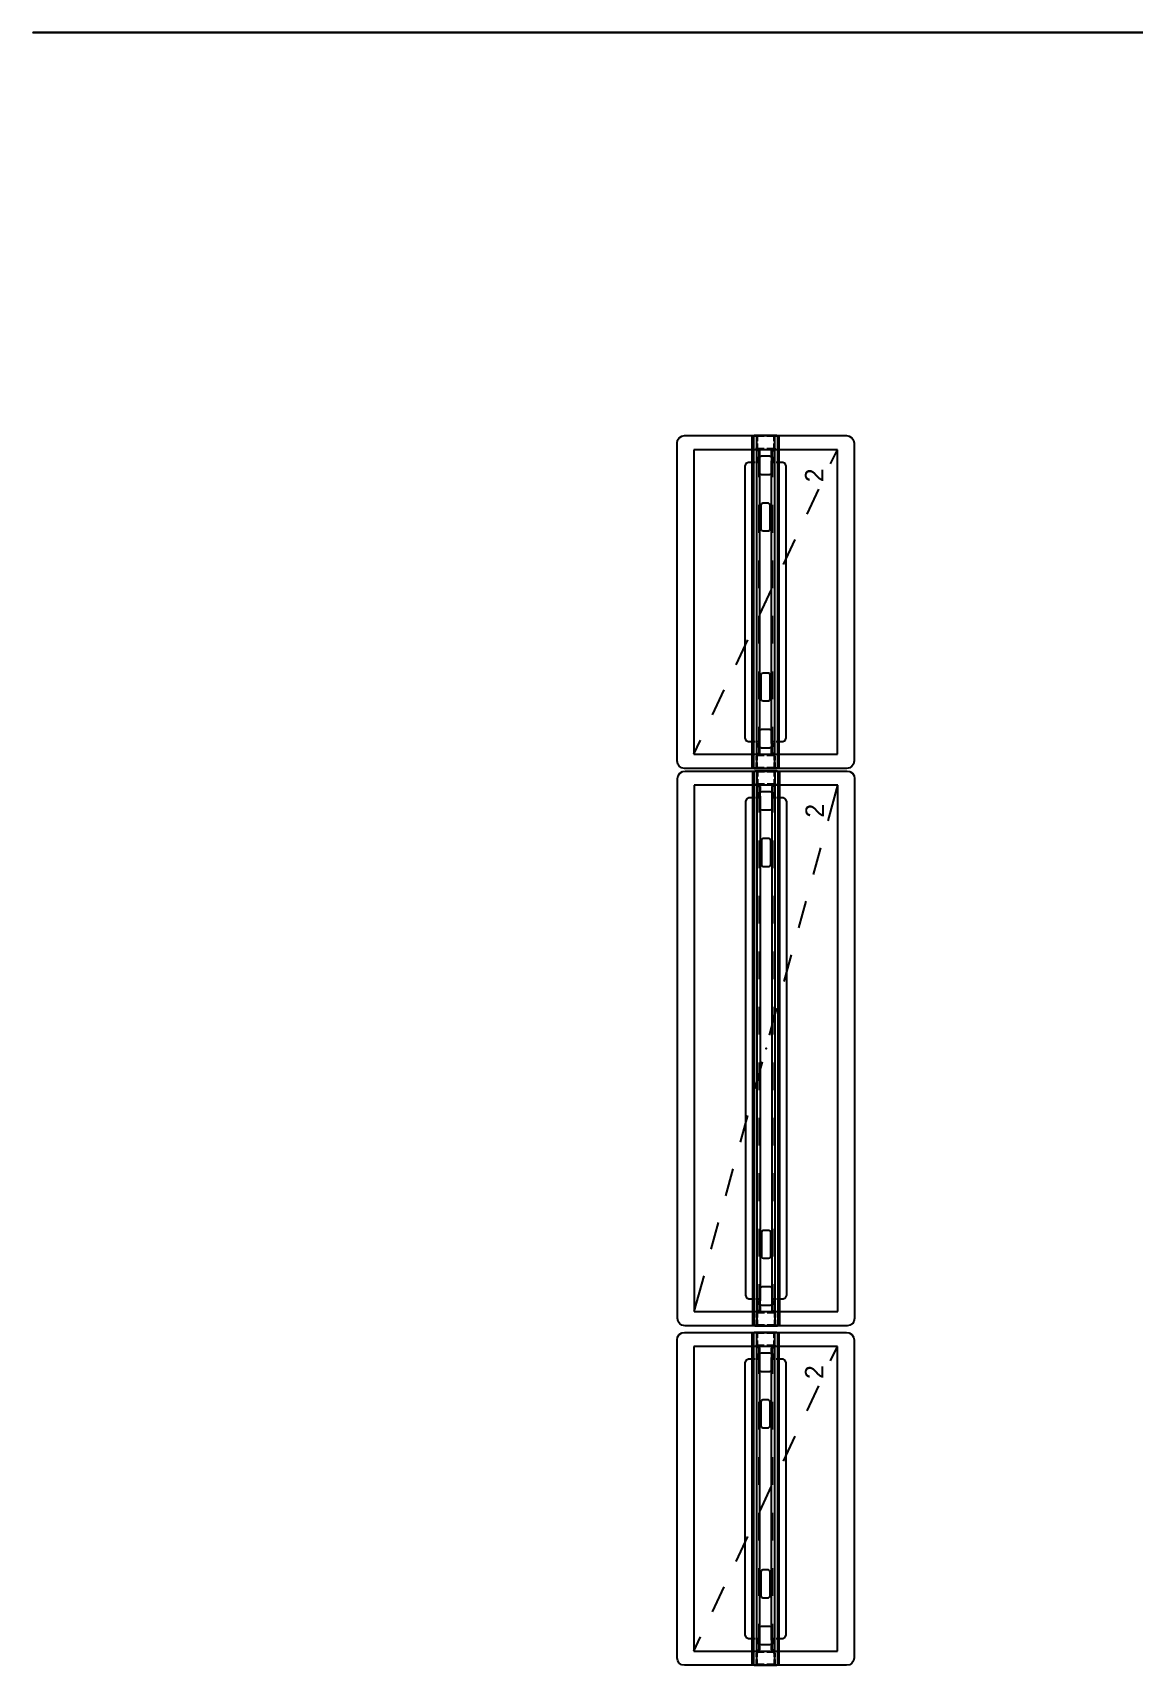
# Model space of a CAD drawing. Header units: inches. Extents: x -2 to 764, y -6 to 562.
# Drawn here: x 0 to 119.2, y 385.5 to 562.1 of the extents above; entities that cross this region are included whole.
import ezdxf

# ---------------------------------------------------------------- set-up
doc = ezdxf.new("R2010")
doc.units = ezdxf.units.IN
doc.header["$MEASUREMENT"] = 0
doc.layers.get('0').update_dxf_attribs({"true_color": 0xffffff})
for name, color, linetype in [('PHWALL', 7, 'Continuous'), ('STORAGE', 4, 'Continuous'), ('TILE', 3, 'Continuous')]:
    doc.layers.add(name, color=color, linetype=linetype)

# ---------------------------------------------------------------- blocks, each defined once
blk = doc.blocks.new('PHZ110_75362_0P')
at = {"layer": 'PHWALL'}
for p, q in [((-18, 8.76), (-17.93, 9.1)), ((-17.93, 9.1), (-17.76, 9.34)), ((-17.76, 9.34), (-17.52, 9.5)), ((-17.52, 9.5), (-17.18, 9.58)), ((-17.18, 9.58), (17.18, 9.58)), ((17.18, 9.58), (17.49, 9.52)), ((17.49, 9.52), (17.76, 9.34)), ((17.76, 9.34), (17.95, 9.05)), ((17.95, 9.05), (18, 8.76)), ((-18, -8.76), (-18, 8.76)), ((18, 8.76), (18, -8.76)), ((-14.97, 2.12), (-15.09, 1.85)), ((-15.09, 1.85), (-15.09, 1.13)), ((-14.69, 2.24), (-14.97, 2.12)), ((14.69, 2.24), (-14.69, 2.24)), ((14.97, 2.12), (14.69, 2.24)), ((15.09, 1.85), (14.97, 2.12)), ((15.09, 1.13), (15.09, 1.85)), ((18, 1.35), (-18, 1.35)), ((18, 1.29), (-18, 1.29)), ((-18, 1.23), (-18, -1.23)), ((-18, 0.83), (-17.98, 0.92)), ((-18, 0.16), (-18, 0.83)), ((-17.98, 0.92), (-17.92, 0.98)), ((-17.92, 0.98), (-17.83, 1)), ((-17.92, 0.81), (-17.9, 0.88)), ((-17.92, 0.16), (-17.92, 0.81)), ((-17.9, 0.88), (-17.88, 0.9)), ((-17.88, 0.9), (-17.82, 0.92)), ((-17.83, 1), (-17.36, 1)), ((-17.82, 0.92), (-17.36, 0.92)), ((-17.09, 1), (-16.67, 1)), ((-17.09, 0.92), (-16.67, 0.92)), ((-16.67, 1), (-16.67, 0.92)), ((-16.58, 0.98), (-16.67, 1)), ((-16.62, 0.9), (-16.67, 0.92)), ((-16.6, 0.88), (-16.62, 0.9)), ((-16.58, 0.82), (-16.6, 0.88)), ((-16.52, 0.92), (-16.58, 0.98)), ((-16.58, 0.16), (-16.58, 0.82)), ((-13.5, 0.73), (-16.58, 0.73)), ((-16.58, 0.67), (-13.5, 0.67)), ((-16.5, 0.83), (-16.52, 0.92)), ((-16.5, 0.16), (-16.5, 0.83)), ((-15.8, 0.43), (-15.74, 0.57)), ((-15.8, -0.43), (-15.8, 0.43)), ((-15.74, 0.57), (-15.6, 0.63)), ((-15.6, 0.63), (-13.94, 0.63)), ((-15.09, 1.07), (-15.09, 0.73)), ((-13.94, 0.63), (-13.81, 0.57)), ((-13.81, 0.57), (-13.75, 0.43)), ((-13.75, 0.43), (-13.75, -0.43)), ((-10.63, 0.44), (-10.69, 0.3)), ((-10.69, 0.3), (-10.69, -0.3)), ((-10.49, 0.5), (-10.63, 0.44)), ((-7.5, 0.73), (-10.5, 0.73)), ((-10.5, 0.67), (-7.5, 0.67)), ((-7.88, 0.5), (-10.49, 0.5)), ((-7.74, 0.44), (-7.88, 0.5)), ((-7.69, 0.3), (-7.74, 0.44)), ((-7.69, -0.3), (-7.69, 0.3)), ((-1.5, 0.73), (-4.5, 0.73)), ((-4.5, 0.67), (-1.5, 0.67)), ((4.5, 0.73), (1.5, 0.73)), ((1.5, 0.67), (4.5, 0.67)), ((10.5, 0.73), (7.5, 0.73)), ((7.5, 0.67), (10.5, 0.67)), ((7.74, 0.44), (7.69, 0.3)), ((7.69, 0.3), (7.69, -0.3)), ((7.88, 0.5), (7.74, 0.44)), ((10.49, 0.5), (7.88, 0.5)), ((10.63, 0.44), (10.49, 0.5)), ((10.69, 0.3), (10.63, 0.44)), ((10.69, -0.3), (10.69, 0.3)), ((16.58, 0.73), (13.5, 0.73)), ((13.5, 0.67), (16.58, 0.67)), ((13.75, 0.43), (13.81, 0.57)), ((13.75, -0.43), (13.75, 0.43)), ((13.81, 0.57), (13.94, 0.63)), ((13.94, 0.63), (15.6, 0.63)), ((15.09, 0.73), (15.09, 1.07)), ((15.6, 0.63), (15.74, 0.57)), ((15.74, 0.57), (15.8, 0.43)), ((15.8, 0.43), (15.8, -0.43)), ((16.5, 0.83), (16.52, 0.92)), ((16.5, 0.16), (16.5, 0.83)), ((16.52, 0.92), (16.58, 0.98)), ((16.58, 0.98), (16.67, 1)), ((16.58, 0.82), (16.6, 0.88)), ((16.58, 0.16), (16.58, 0.82)), ((16.6, 0.88), (16.62, 0.9)), ((16.62, 0.9), (16.67, 0.92)), ((16.67, 1), (16.67, 0.92)), ((17.13, 1), (16.67, 1)), ((17.13, 0.92), (16.67, 0.92)), ((17.83, 1), (17.4, 1)), ((17.82, 0.92), (17.4, 0.92)), ((17.88, 0.9), (17.82, 0.92)), ((17.92, 0.98), (17.83, 1)), ((17.9, 0.88), (17.88, 0.9)), ((17.92, 0.81), (17.9, 0.88)), ((17.98, 0.92), (17.92, 0.98)), ((17.92, 0.16), (17.92, 0.81)), ((18, 0.83), (17.98, 0.92)), ((18, 0.16), (18, 1.23)), ((18, -0.83), (18, 0.83)), ((-18, -0.83), (-18, -0.12)), ((-17.98, -0.92), (-18, -0.83)), ((18, -1.29), (-18, -1.29)), ((18, -1.35), (-18, -1.35)), ((-17.92, -0.98), (-17.98, -0.92)), ((-17.92, -0.81), (-17.92, -0.12)), ((-17.9, -0.88), (-17.92, -0.81)), ((-17.83, -1), (-17.92, -0.98)), ((-17.88, -0.9), (-17.9, -0.88)), ((-17.82, -0.92), (-17.88, -0.9)), ((-17.36, -1), (-17.83, -1)), ((-17.36, -0.92), (-17.82, -0.92)), ((-16.67, -0.92), (-17.09, -0.92)), ((-16.67, -1), (-17.09, -1)), ((-16.67, -0.92), (-16.62, -0.9)), ((-16.67, -0.92), (-16.67, -1)), ((-16.67, -1), (-16.58, -0.98)), ((-16.62, -0.9), (-16.6, -0.88)), ((-16.6, -0.88), (-16.58, -0.82)), ((-16.58, -0.82), (-16.58, -0.12)), ((-13.5, -0.67), (-16.58, -0.67)), ((-16.58, -0.73), (-13.5, -0.73)), ((-16.58, -0.98), (-16.52, -0.92)), ((-16.52, -0.92), (-16.5, -0.83)), ((-16.5, -0.83), (-16.5, -0.12)), ((-15.74, -0.57), (-15.8, -0.43)), ((-15.6, -0.63), (-15.74, -0.57)), ((-13.94, -0.63), (-15.6, -0.63)), ((-15.09, -0.73), (-15.09, -1.07)), ((-15.09, -1.13), (-15.09, -1.85)), ((-13.81, -0.57), (-13.94, -0.63)), ((-13.75, -0.43), (-13.81, -0.57)), ((-10.69, -0.3), (-10.63, -0.44)), ((-10.63, -0.44), (-10.49, -0.5)), ((-7.5, -0.67), (-10.5, -0.67)), ((-10.5, -0.73), (-7.5, -0.73)), ((-10.49, -0.5), (-7.88, -0.5)), ((-7.88, -0.5), (-7.74, -0.44)), ((-7.74, -0.44), (-7.69, -0.3)), ((-1.5, -0.67), (-4.5, -0.67)), ((-4.5, -0.73), (-1.5, -0.73)), ((4.5, -0.67), (1.5, -0.67)), ((1.5, -0.73), (4.5, -0.73)), ((10.5, -0.67), (7.5, -0.67)), ((7.5, -0.73), (10.5, -0.73)), ((7.69, -0.3), (7.74, -0.44)), ((7.74, -0.44), (7.88, -0.5)), ((7.88, -0.5), (10.49, -0.5)), ((10.49, -0.5), (10.63, -0.44)), ((10.63, -0.44), (10.69, -0.3)), ((16.58, -0.67), (13.5, -0.67)), ((13.5, -0.73), (16.58, -0.73)), ((13.81, -0.57), (13.75, -0.43)), ((13.94, -0.63), (13.81, -0.57)), ((15.6, -0.63), (13.94, -0.63)), ((15.09, -1.07), (15.09, -0.73)), ((15.09, -1.85), (15.09, -1.13)), ((15.74, -0.57), (15.6, -0.63)), ((15.8, -0.43), (15.74, -0.57)), ((16.5, -0.83), (16.5, -0.12)), ((16.52, -0.92), (16.5, -0.83)), ((16.58, -0.98), (16.52, -0.92)), ((16.58, -0.82), (16.58, -0.12)), ((16.6, -0.88), (16.58, -0.82)), ((16.67, -1), (16.58, -0.98)), ((16.62, -0.9), (16.6, -0.88)), ((16.67, -0.92), (16.62, -0.9)), ((16.67, -0.92), (16.67, -1)), ((16.67, -0.92), (17.13, -0.92)), ((16.67, -1), (17.13, -1)), ((17.4, -0.92), (17.82, -0.92)), ((17.4, -1), (17.83, -1)), ((17.82, -0.92), (17.88, -0.9)), ((17.83, -1), (17.92, -0.98)), ((17.88, -0.9), (17.9, -0.88)), ((17.9, -0.88), (17.92, -0.81)), ((17.92, -0.81), (17.92, -0.12)), ((17.92, -0.98), (17.98, -0.92)), ((17.98, -0.92), (18, -0.83)), ((18, -1.23), (18, -0.12)), ((-15.09, -1.85), (-14.97, -2.12)), ((-14.97, -2.12), (-14.69, -2.24)), ((-14.69, -2.24), (14.69, -2.24)), ((14.69, -2.24), (14.97, -2.12)), ((14.97, -2.12), (15.09, -1.85)), ((-17.93, -9.1), (-18, -8.76)), ((18, -8.76), (17.95, -9.05)), ((-17.76, -9.34), (-17.93, -9.1)), ((-17.52, -9.5), (-17.76, -9.34)), ((-17.18, -9.58), (-17.52, -9.5)), ((17.18, -9.58), (-17.18, -9.58)), ((17.49, -9.52), (17.18, -9.58)), ((17.76, -9.34), (17.49, -9.52)), ((17.95, -9.05), (17.76, -9.34))]:
    blk.add_line(p, q, dxfattribs=at)
blk.add_point((0, 0), dxfattribs=at)
blk = doc.blocks.new('PHZ110_75602_0P')
at = {"layer": 'PHWALL'}
for p, q in [((-30, 8.76), (-29.93, 9.1)), ((-29.93, 9.1), (-29.76, 9.34)), ((-29.76, 9.34), (-29.52, 9.5)), ((-29.52, 9.5), (-29.18, 9.58)), ((-29.18, 9.58), (29.18, 9.58)), ((29.18, 9.58), (29.49, 9.52)), ((29.49, 9.52), (29.76, 9.34)), ((29.76, 9.34), (29.95, 9.05)), ((29.95, 9.05), (30, 8.76)), ((-30, -8.76), (-30, 8.76)), ((30, 8.76), (30, -8.76)), ((-26.97, 2.12), (-27.09, 1.85)), ((-27.09, 1.85), (-27.09, 1.13)), ((-26.69, 2.24), (-26.97, 2.12)), ((26.69, 2.24), (-26.69, 2.24)), ((26.97, 2.12), (26.69, 2.24)), ((27.09, 1.85), (26.97, 2.12)), ((27.09, 1.13), (27.09, 1.85)), ((30, 1.35), (-30, 1.35)), ((30, 1.29), (-30, 1.29)), ((-30, 1.23), (-30, -1.23)), ((-30, 0.83), (-29.98, 0.92)), ((-30, 0.16), (-30, 0.83)), ((-29.98, 0.92), (-29.92, 0.98)), ((-29.92, 0.98), (-29.83, 1)), ((-29.92, 0.81), (-29.9, 0.88)), ((-29.92, 0.16), (-29.92, 0.81)), ((-29.9, 0.88), (-29.88, 0.9)), ((-29.88, 0.9), (-29.82, 0.92)), ((-29.83, 1), (-29.36, 1)), ((-29.82, 0.92), (-29.36, 0.92)), ((-29.09, 1), (-28.67, 1)), ((-29.09, 0.92), (-28.67, 0.92)), ((-28.67, 1), (-28.67, 0.92)), ((-28.58, 0.98), (-28.67, 1)), ((-28.62, 0.9), (-28.67, 0.92)), ((-28.6, 0.88), (-28.62, 0.9)), ((-28.58, 0.82), (-28.6, 0.88)), ((-28.52, 0.92), (-28.58, 0.98)), ((-28.58, 0.16), (-28.58, 0.82)), ((-25.5, 0.73), (-28.58, 0.73)), ((-28.58, 0.67), (-25.5, 0.67)), ((-28.5, 0.83), (-28.52, 0.92)), ((-28.5, 0.16), (-28.5, 0.83)), ((-27.8, 0.43), (-27.74, 0.57)), ((-27.8, -0.43), (-27.8, 0.43)), ((-27.74, 0.57), (-27.6, 0.63)), ((-27.6, 0.63), (-25.94, 0.63)), ((-27.09, 1.07), (-27.09, 0.73)), ((-25.94, 0.63), (-25.81, 0.57)), ((-25.81, 0.57), (-25.75, 0.43)), ((-25.75, 0.43), (-25.75, -0.43)), ((-22.63, 0.44), (-22.69, 0.3)), ((-22.69, 0.3), (-22.69, -0.3)), ((-22.49, 0.5), (-22.63, 0.44)), ((-19.5, 0.73), (-22.5, 0.73)), ((-22.5, 0.67), (-19.5, 0.67)), ((-19.88, 0.5), (-22.49, 0.5)), ((-19.74, 0.44), (-19.88, 0.5)), ((-19.69, 0.3), (-19.74, 0.44)), ((-19.69, -0.3), (-19.69, 0.3)), ((-13.5, 0.73), (-16.5, 0.73)), ((-16.5, 0.67), (-13.5, 0.67)), ((-7.5, 0.73), (-10.5, 0.73)), ((-10.5, 0.67), (-7.5, 0.67)), ((-1.5, 0.73), (-4.5, 0.73)), ((-4.5, 0.67), (-1.5, 0.67)), ((4.5, 0.73), (1.5, 0.73)), ((1.5, 0.67), (4.5, 0.67)), ((10.5, 0.73), (7.5, 0.73)), ((7.5, 0.67), (10.5, 0.67)), ((16.5, 0.73), (13.5, 0.73)), ((13.5, 0.67), (16.5, 0.67)), ((22.5, 0.73), (19.5, 0.73)), ((19.5, 0.67), (22.5, 0.67)), ((19.74, 0.44), (19.69, 0.3)), ((19.69, 0.3), (19.69, -0.3)), ((19.88, 0.5), (19.74, 0.44)), ((22.49, 0.5), (19.88, 0.5)), ((22.63, 0.44), (22.49, 0.5)), ((22.69, 0.3), (22.63, 0.44)), ((22.69, -0.3), (22.69, 0.3)), ((28.58, 0.73), (25.5, 0.73)), ((25.5, 0.67), (28.58, 0.67)), ((25.75, 0.43), (25.81, 0.57)), ((25.75, -0.43), (25.75, 0.43)), ((25.81, 0.57), (25.94, 0.63)), ((25.94, 0.63), (27.6, 0.63)), ((27.09, 0.73), (27.09, 1.07)), ((27.6, 0.63), (27.74, 0.57)), ((27.74, 0.57), (27.8, 0.43)), ((27.8, 0.43), (27.8, -0.43)), ((28.5, 0.83), (28.52, 0.92)), ((28.5, 0.16), (28.5, 0.83)), ((28.52, 0.92), (28.58, 0.98)), ((28.58, 0.98), (28.67, 1)), ((28.58, 0.82), (28.6, 0.88)), ((28.58, 0.16), (28.58, 0.82)), ((28.6, 0.88), (28.62, 0.9)), ((28.62, 0.9), (28.67, 0.92)), ((28.67, 1), (28.67, 0.92)), ((29.13, 1), (28.67, 1)), ((29.13, 0.92), (28.67, 0.92)), ((29.83, 1), (29.4, 1)), ((29.82, 0.92), (29.4, 0.92)), ((29.88, 0.9), (29.82, 0.92)), ((29.92, 0.98), (29.83, 1)), ((29.9, 0.88), (29.88, 0.9)), ((29.92, 0.81), (29.9, 0.88)), ((29.98, 0.92), (29.92, 0.98)), ((29.92, 0.16), (29.92, 0.81)), ((30, 0.83), (29.98, 0.92)), ((30, 0.16), (30, 1.23)), ((30, -0.83), (30, 0.83)), ((-30, -0.83), (-30, -0.12)), ((-29.98, -0.92), (-30, -0.83)), ((30, -1.29), (-30, -1.29)), ((30, -1.35), (-30, -1.35)), ((-29.92, -0.98), (-29.98, -0.92)), ((-29.92, -0.81), (-29.92, -0.12)), ((-29.9, -0.88), (-29.92, -0.81)), ((-29.83, -1), (-29.92, -0.98)), ((-29.88, -0.9), (-29.9, -0.88)), ((-29.82, -0.92), (-29.88, -0.9)), ((-29.36, -1), (-29.83, -1)), ((-29.36, -0.92), (-29.82, -0.92)), ((-28.67, -0.92), (-29.09, -0.92)), ((-28.67, -1), (-29.09, -1)), ((-28.67, -0.92), (-28.62, -0.9)), ((-28.67, -0.92), (-28.67, -1)), ((-28.67, -1), (-28.58, -0.98)), ((-28.62, -0.9), (-28.6, -0.88)), ((-28.6, -0.88), (-28.58, -0.82)), ((-28.58, -0.82), (-28.58, -0.12)), ((-25.5, -0.67), (-28.58, -0.67)), ((-28.58, -0.73), (-25.5, -0.73)), ((-28.58, -0.98), (-28.52, -0.92)), ((-28.52, -0.92), (-28.5, -0.83)), ((-28.5, -0.83), (-28.5, -0.12)), ((-27.74, -0.57), (-27.8, -0.43)), ((-27.6, -0.63), (-27.74, -0.57)), ((-25.94, -0.63), (-27.6, -0.63)), ((-27.09, -0.73), (-27.09, -1.07)), ((-27.09, -1.13), (-27.09, -1.85)), ((-25.81, -0.57), (-25.94, -0.63)), ((-25.75, -0.43), (-25.81, -0.57)), ((-22.69, -0.3), (-22.63, -0.44)), ((-22.63, -0.44), (-22.49, -0.5)), ((-19.5, -0.67), (-22.5, -0.67)), ((-22.5, -0.73), (-19.5, -0.73)), ((-22.49, -0.5), (-19.88, -0.5)), ((-19.88, -0.5), (-19.74, -0.44)), ((-19.74, -0.44), (-19.69, -0.3)), ((-13.5, -0.67), (-16.5, -0.67)), ((-16.5, -0.73), (-13.5, -0.73)), ((-7.5, -0.67), (-10.5, -0.67)), ((-10.5, -0.73), (-7.5, -0.73)), ((-1.5, -0.67), (-4.5, -0.67)), ((-4.5, -0.73), (-1.5, -0.73)), ((4.5, -0.67), (1.5, -0.67)), ((1.5, -0.73), (4.5, -0.73)), ((10.5, -0.67), (7.5, -0.67)), ((7.5, -0.73), (10.5, -0.73)), ((16.5, -0.67), (13.5, -0.67)), ((13.5, -0.73), (16.5, -0.73)), ((22.5, -0.67), (19.5, -0.67)), ((19.5, -0.73), (22.5, -0.73)), ((19.69, -0.3), (19.74, -0.44)), ((19.74, -0.44), (19.88, -0.5)), ((19.88, -0.5), (22.49, -0.5)), ((22.49, -0.5), (22.63, -0.44)), ((22.63, -0.44), (22.69, -0.3)), ((28.58, -0.67), (25.5, -0.67)), ((25.5, -0.73), (28.58, -0.73)), ((25.81, -0.57), (25.75, -0.43)), ((25.94, -0.63), (25.81, -0.57)), ((27.6, -0.63), (25.94, -0.63)), ((27.09, -1.07), (27.09, -0.73)), ((27.09, -1.85), (27.09, -1.13)), ((27.74, -0.57), (27.6, -0.63)), ((27.8, -0.43), (27.74, -0.57)), ((28.5, -0.83), (28.5, -0.12)), ((28.52, -0.92), (28.5, -0.83)), ((28.58, -0.98), (28.52, -0.92)), ((28.58, -0.82), (28.58, -0.12)), ((28.6, -0.88), (28.58, -0.82)), ((28.67, -1), (28.58, -0.98)), ((28.62, -0.9), (28.6, -0.88)), ((28.67, -0.92), (28.62, -0.9)), ((28.67, -0.92), (28.67, -1)), ((28.67, -0.92), (29.13, -0.92)), ((28.67, -1), (29.13, -1)), ((29.4, -0.92), (29.82, -0.92)), ((29.4, -1), (29.83, -1)), ((29.82, -0.92), (29.88, -0.9)), ((29.83, -1), (29.92, -0.98)), ((29.88, -0.9), (29.9, -0.88)), ((29.9, -0.88), (29.92, -0.81)), ((29.92, -0.81), (29.92, -0.12)), ((29.92, -0.98), (29.98, -0.92)), ((29.98, -0.92), (30, -0.83)), ((30, -1.23), (30, -0.12)), ((-27.09, -1.85), (-26.97, -2.12)), ((-26.97, -2.12), (-26.69, -2.24)), ((-26.69, -2.24), (26.69, -2.24)), ((26.69, -2.24), (26.97, -2.12)), ((26.97, -2.12), (27.09, -1.85)), ((-29.93, -9.1), (-30, -8.76)), ((30, -8.76), (29.95, -9.05)), ((-29.76, -9.34), (-29.93, -9.1)), ((-29.52, -9.5), (-29.76, -9.34)), ((-29.18, -9.58), (-29.52, -9.5)), ((29.18, -9.58), (-29.18, -9.58)), ((29.49, -9.52), (29.18, -9.58)), ((29.76, -9.34), (29.49, -9.52)), ((29.95, -9.05), (29.76, -9.34))]:
    blk.add_line(p, q, dxfattribs=at)
blk.add_point((0, 0), dxfattribs=at)
blk = doc.blocks.new('PHZ130_3560R_0P')
at = {"layer": 'TILE'}
for p, q in [((-29.97, -1.44), (-29.97, -1)), ((-29.97, -1), (29.97, -1)), ((29.97, -1.44), (-29.97, -1.44)), ((-28.45, -0.83), (-28.46, -0.86)), ((-28.46, -0.86), (-28.46, -0.92)), ((-28.46, -0.92), (-28.3, -0.92)), ((-28.36, -0.74), (-28.45, -0.83)), ((-28.34, -0.71), (-28.36, -0.74)), ((-27.67, -0.61), (-28.34, -0.61)), ((-28.34, -0.61), (-28.34, -0.71)), ((-28.3, -0.92), (-28.27, -0.97)), ((-28.27, -0.97), (-28.27, -1)), ((-27.67, -0.78), (-27.67, -0.61)), ((-27.64, -0.82), (-27.67, -0.78)), ((-27.32, -0.82), (-27.64, -0.82)), ((-27.28, -0.78), (-27.32, -0.82)), ((27.28, -0.61), (-27.28, -0.61)), ((-27.28, -0.61), (-27.28, -0.78)), ((27.28, -0.78), (27.28, -0.61)), ((27.32, -0.82), (27.28, -0.78)), ((27.64, -0.82), (27.32, -0.82)), ((27.68, -0.78), (27.64, -0.82)), ((28.34, -0.61), (27.68, -0.61)), ((27.68, -0.61), (27.68, -0.78)), ((28.27, -0.97), (28.3, -0.92)), ((28.27, -1), (28.27, -0.97)), ((28.3, -0.92), (28.46, -0.92)), ((28.34, -0.71), (28.34, -0.61)), ((28.36, -0.74), (28.34, -0.71)), ((28.45, -0.83), (28.36, -0.74)), ((28.46, -0.86), (28.45, -0.83)), ((28.46, -0.92), (28.46, -0.86)), ((29.97, -1), (29.97, -1.44))]:
    blk.add_line(p, q, dxfattribs=at)
blk.add_point((0, 0), dxfattribs=at)
blk = doc.blocks.new('PHZ130_3536R_0P')
at = {"layer": 'TILE'}
for p, q in [((-17.97, -1.44), (-17.97, -1)), ((-17.97, -1), (17.97, -1)), ((17.97, -1.44), (-17.97, -1.44)), ((-16.45, -0.83), (-16.46, -0.86)), ((-16.46, -0.86), (-16.46, -0.92)), ((-16.46, -0.92), (-16.3, -0.92)), ((-16.36, -0.74), (-16.45, -0.83)), ((-16.34, -0.71), (-16.36, -0.74)), ((-15.67, -0.61), (-16.34, -0.61)), ((-16.34, -0.61), (-16.34, -0.71)), ((-16.3, -0.92), (-16.27, -0.97)), ((-16.27, -0.97), (-16.27, -1)), ((-15.67, -0.78), (-15.67, -0.61)), ((-15.64, -0.82), (-15.67, -0.78)), ((-15.32, -0.82), (-15.64, -0.82)), ((-15.28, -0.78), (-15.32, -0.82)), ((15.28, -0.61), (-15.28, -0.61)), ((-15.28, -0.61), (-15.28, -0.78)), ((15.28, -0.78), (15.28, -0.61)), ((15.32, -0.82), (15.28, -0.78)), ((15.64, -0.82), (15.32, -0.82)), ((15.68, -0.78), (15.64, -0.82)), ((16.34, -0.61), (15.68, -0.61)), ((15.68, -0.61), (15.68, -0.78)), ((16.27, -0.97), (16.3, -0.92)), ((16.27, -1), (16.27, -0.97)), ((16.3, -0.92), (16.46, -0.92)), ((16.34, -0.71), (16.34, -0.61)), ((16.36, -0.74), (16.34, -0.71)), ((16.45, -0.83), (16.36, -0.74)), ((16.46, -0.86), (16.45, -0.83)), ((16.46, -0.92), (16.46, -0.86)), ((17.97, -1), (17.97, -1.44))]:
    blk.add_line(p, q, dxfattribs=at)
blk.add_point((0, 0), dxfattribs=at)
blk = doc.blocks.new('PHZ150_36L_0P')
at = {"layer": 'STORAGE'}
for p, q in [((16.46, 7.76), (-16.46, 7.76)), ((-16.46, 7.76), (-16.46, -7.76)), ((-16.46, 7.76), (-14.93, 7.03)), ((16.46, -7.76), (16.46, 7.76)), ((-12.21, 5.75), (-9.5, 4.48)), ((-6.78, 3.2), (-4.07, 1.92)), ((-1.36, 0.64), (1.36, -0.64)), ((4.07, -1.92), (6.78, -3.2)), ((9.5, -4.48), (12.21, -5.75)), ((14.93, -7.03), (16.46, -7.76)), ((-16.46, -7.76), (16.46, -7.76))]:
    blk.add_line(p, q, dxfattribs=at)
blk.add_point((0, 0), dxfattribs=at)
blk.add_text('2', height=2, dxfattribs=at).set_placement((12.96, -6.26))
blk = doc.blocks.new('PHZ150_60L_0P')
at = {"layer": 'STORAGE'}
for p, q in [((28.46, 7.76), (-28.46, 7.76)), ((-28.46, 7.76), (-28.46, -7.76)), ((-28.46, 7.76), (-24.6, 6.7)), ((28.46, -7.76), (28.46, 7.76)), ((-21.71, 5.92), (-18.81, 5.13)), ((-15.92, 4.34), (-13.03, 3.55)), ((-10.13, 2.76), (-7.24, 1.97)), ((-4.34, 1.18), (-1.45, 0.39)), ((1.45, -0.39), (4.34, -1.18)), ((7.24, -1.97), (10.13, -2.76)), ((13.03, -3.55), (15.92, -4.34)), ((18.81, -5.13), (21.71, -5.92)), ((24.6, -6.7), (28.46, -7.76)), ((-28.46, -7.76), (28.46, -7.76))]:
    blk.add_line(p, q, dxfattribs=at)
blk.add_point((0, 0), dxfattribs=at)
blk.add_text('2', height=2, dxfattribs=at).set_placement((24.96, -6.26))

msp = doc.modelspace()

# ---------------------------------------------------------------- linework, layer by layer
msp.add_3dface([(0.04, 562.08), (538.91, 562.08), (538.91, 562.08, 96), (0.04, 562.08, 96)])

# ---------------------------------------------------------------- block references
for name, p, rotation in [('PHZ110_75362_0P', (79.29, 500.51), 90), ('PHZ130_3536R_0P', (79.29, 500.51), 270), ('PHZ130_3536R_0P', (79.29, 500.51), 90), ('PHZ150_36L_0P', (79.29, 500.51), 90), ('PHZ110_75602_0P', (79.34, 452.24), 90), ('PHZ130_3560R_0P', (79.34, 452.24), 270), ('PHZ130_3560R_0P', (79.34, 452.24), 90), ('PHZ150_60L_0P', (79.34, 452.24), 90), ('PHZ110_75362_0P', (79.29, 403.54), 90), ('PHZ130_3536R_0P', (79.29, 403.54), 270), ('PHZ130_3536R_0P', (79.29, 403.54), 90), ('PHZ150_36L_0P', (79.29, 403.54), 90)]:
    msp.add_blockref(name, p, dxfattribs=dict(rotation=rotation))

doc.saveas('drawing.dxf')
